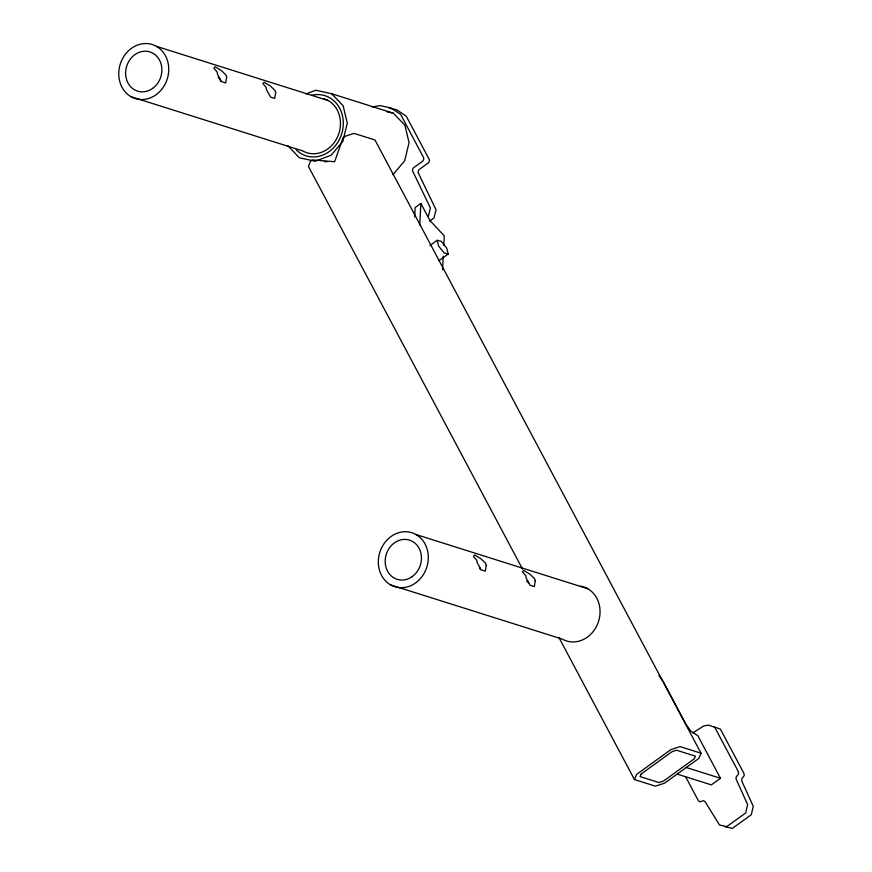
<?xml version="1.0" encoding="UTF-8"?>
<svg xmlns="http://www.w3.org/2000/svg" width="872" height="872" viewBox="0 0 872 872"><rect width="100%" height="100%" fill="white"/><g stroke="black" fill="none" stroke-linecap="round" stroke-linejoin="round"><path stroke-width="1.31" d="M414.669 217.008L415.159 207.547L420.86 203.427L430.005 220.616L444.273 235.854L443.783 245.326M419.748 225.052L420.86 203.427M442.529 269.655L443.227 256.139M428.403 216.212L430.397 207.972L412.587 170.923A2.987 2.594 -72.5 0 1 413.84 167.555L422.43 161.353A2.987 2.594 -72.5 0 0 423.421 157.265L400.64 114.406L390.918 107.899L379.81 105.61L372.17 106.962M634.456 779.557L636.669 774.336L670.895 749.615L680.084 746.596L701.034 753.201L698.821 758.422L664.595 783.154L655.395 786.173L634.456 779.557L559.017 637.683M392.945 174.716L404.673 160.786L409.055 142.681L404.924 125.274L393.381 113.207L331.589 93.707L315.729 90.23L305.93 93.947M429.754 221.063L434.005 217.989L436.011 209.738L418.189 172.689A2.987 2.594 -72.5 0 1 419.454 169.332L428.032 163.129A2.987 2.594 -72.5 0 0 429.024 159.031L406.243 116.172L396.52 109.676L389.119 108.139M429.885 245.555L437.166 240.301L441.156 241.261L446.693 248.117L448.23 254.003L438.867 260.761M692.935 732.807L703.933 725.842L708.805 725.166L714.8 727.368L738.333 771.622L738.595 773.867L736.11 777.159L736.132 779.154L747.642 804.584L745.702 812.933L726.747 826.634L719.465 824.945L705.056 801.619L703.53 800.692L699.878 801.837L698.276 800.561L685.556 776.636M658.927 675.549L663.189 681.468L686.013 724.392L690.973 731.292L697.84 735.717L720.479 778.282L711.345 784.876L677.141 774.085M324.297 161.527L326.913 161.745M386.776 111.758L393.381 113.207M725.068 826.711L732.349 828.4L751.304 814.699L753.245 806.349L741.745 780.931L741.712 778.925L744.198 775.633L743.936 773.388L720.403 729.134L714.408 726.943M448.23 254.003L444.23 253.033L438.703 246.187L437.166 240.301M156.426 46.336A28.329 24.645 -72.5 0 1 156.077 94.732A28.329 24.645 -72.5 0 1 118.756 73.553A28.329 24.645 -72.5 0 1 156.426 46.336L328.166 100.531M131.083 96.748L302.813 150.943A28.329 24.645 -72.5 0 0 338.238 135.28A28.329 24.645 -72.5 0 0 323.436 98.547M415.998 534.525A28.329 24.645 -72.5 0 1 415.65 582.91A28.329 24.645 -72.5 0 1 378.317 561.742A28.329 24.645 -72.5 0 1 415.998 534.525L587.728 588.72M390.645 584.927L562.386 639.132A28.329 24.645 -72.5 0 0 598.334 622.041A28.329 24.645 -72.5 0 0 580.425 586.169M686.264 767.491L720.479 778.282M218.076 77.434L219.951 79.199L220.703 81.445M526.688 581.101L528.563 582.867M331.589 93.707L343.132 105.763L347.263 123.181L342.881 141.286L331.153 155.216L315.228 161.255L299.379 157.778L287.836 145.722M701.034 753.201L374.971 139.989L354.032 133.383L344.832 136.403L343.121 137.634L334.619 161.723L312.318 159.892L310.606 161.124L308.394 166.345L522.568 569.144M479.524 567.389L480.276 569.634M311.805 95.266A31.534 27.435 -72.5 0 1 341.922 133.1A31.534 27.435 -72.5 0 1 296.131 149.81M226.676 77.128L225.685 82.927L221.575 81.63L217.455 74.218L217.183 72.136L213.836 68.147L215.101 66.773L221.226 70.479L225.924 74.894L226.676 77.128M275.716 92.606L274.724 98.405L270.614 97.108L266.494 89.696L266.222 87.614L262.875 83.614L264.14 82.251L270.266 85.957L274.963 90.372L275.716 92.606M486.238 565.318L485.257 571.116L481.148 569.819L477.028 562.407L476.744 560.314L473.398 556.325L474.673 554.952L480.799 558.658L485.486 563.072L486.238 565.318M535.288 580.796L534.296 586.594L530.187 585.297L526.067 577.885L525.794 575.793L522.437 571.803L523.712 570.43L529.838 574.136L534.525 578.55L535.288 580.796M641.171 773.987L640.07 776.592L658.916 782.544L663.516 781.039L694.308 758.782L695.42 756.166L676.574 750.225L671.974 751.729L641.171 773.987M152.698 88.366A20.557 17.887 -72.5 0 0 152.949 53.247A20.557 17.887 -72.5 0 0 125.612 72.997A20.557 17.887 -72.5 0 0 152.698 88.366M412.271 576.556A20.557 17.887 -72.5 0 0 412.521 541.436A20.557 17.887 -72.5 0 0 385.173 561.187A20.557 17.887 -72.5 0 0 412.271 576.556"/></g></svg>
